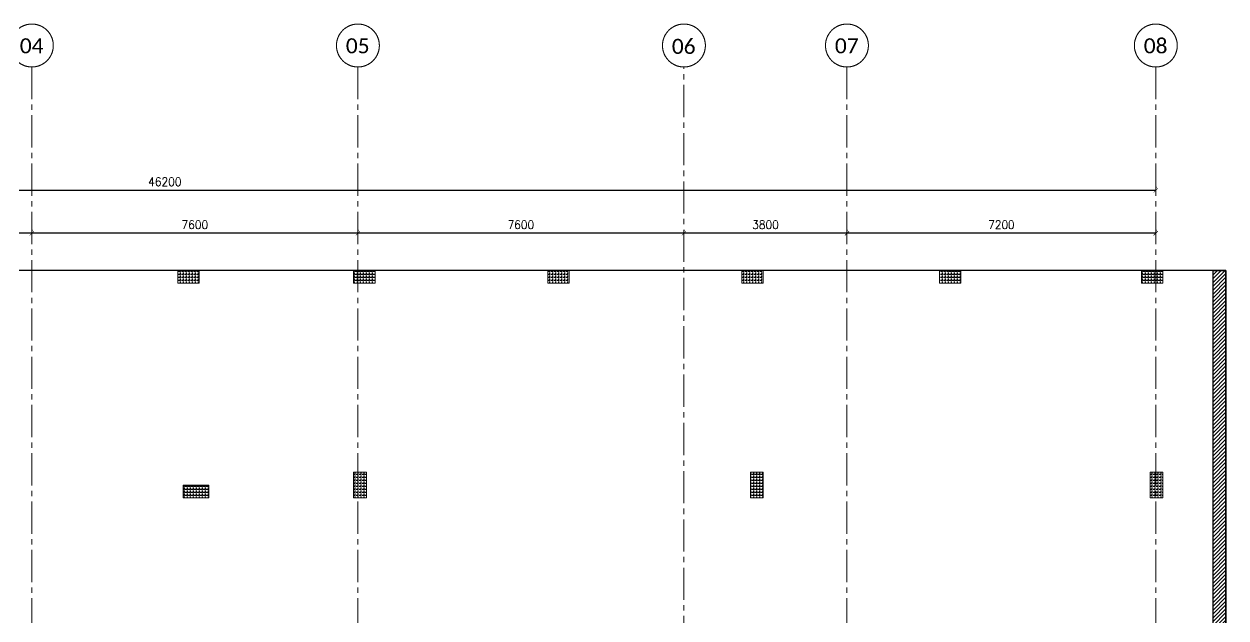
# Model space of a CAD drawing. Header units: millimetres. Extents: x -967280 to 3852, y 2833 to 1955156.
# Drawn here: x -521011 to -492994, y 514940 to 528777 of the extents above; entities that cross this region are included whole.
import ezdxf

# ---------------------------------------------------------------- set-up
doc = ezdxf.new("R2010")
doc.units = ezdxf.units.MM
doc.header["$LTSCALE"] = 1000
doc.header["$PDMODE"] = 35
doc.header["$PDSIZE"] = 25
for name, pattern in [('$0$DASHED2', [0.375, 0.25, -0.125]), ('Columns_Structural070816$0$CENTER2', [1.125, 0.75, -0.125, 0.125, -0.125]), ('HRZN_Line-Ptrn-Sold', [9144001.0, 9144000.0, -1])]:
    doc.linetypes.add(name, pattern=pattern)
for name, color, linetype in [('_N-DIM 3', 7, 'Continuous'), ('R.C. footing', 4, 'Continuous'), ('S - BATH Hach', 1, 'Continuous'), ('S - col hach', 1, 'Continuous'), ('S -Beams', 2, 'Continuous')]:
    doc.layers.add(name, color=color, linetype=linetype)
for name, color, linetype, lineweight in [('A-AX-ATT-100', 7, 'HRZN_Line-Ptrn-Sold', 18), ('S - column', 6, 'Continuous', 60), ('ST-000-AXIS', 9, 'Columns_Structural070816$0$CENTER2', 9), ('ST-RFT-BOT', 2, '$0$DASHED2', 30)]:
    doc.layers.add(name, color=color, linetype=linetype, lineweight=lineweight)
doc.styles.add('Calibri_2', font='calibri.ttf', dxfattribs={"height": 300})
doc.styles.add('TUNELNO', font='romans.shx', dxfattribs={"width": 0.9})
doc.dimstyles.new('Copy(2) of DSEC', dxfattribs={"dimtxt": 200, "dimasz": 100, "dimexe": 50, "dimexo": 80, "dimgap": 100, "dimtad": 1, "dimdec": 0, "dimrnd": 5, "dimzin": 0, "dimdsep": 46, "dimtxsty": 'TUNELNO', "dimblk": 'ARCHTICK', "dimcen": 0.09, "dimclrd": 1, "dimclre": 1, "dimclrt": 3, "dimadec": 0, "dimazin": 0, "dimtfac": 0.78125, "dimtdec": 0, "dimtix": 1, "dimtmove": 2, "dimatfit": 3, "dimldrblk": 'ARCHTICK', "dimfxl": 1, "dimtolj": 1, "dimtzin": 0, "dimarcsym": 0})
pattern_1 = [(90, (-416898.87, -510539.72), (-69.85, 4e-15), [50.8, -19.05]), (180, (-416898.87, -510539.72), (-9e-15, -69.85), [50.8, -19.05])]
pattern_2 = [(90, (613578.686, -423037.37), (-69.85, 4e-15), [50.8, -19.05]), (180, (613578.686, -423037.37), (-9e-15, -69.85), [50.8, -19.05])]
pattern_3 = [(90, (613528.686, -423037.37), (-69.85, 4e-15), [50.8, -19.05]), (180, (613528.686, -423037.37), (-9e-15, -69.85), [50.8, -19.05])]

# ---------------------------------------------------------------- blocks, each defined once
blk = doc.blocks.new('Grid - HRZN_G-Datm-Grid-Head-1554275-FIRST FLOOR FFL_1_')
at = {"layer": 'A-AX-ATT-100'}
blk.add_circle((0, 0), 5, dxfattribs=at)
blk = doc.blocks.new('_ArchTick')
at = {"color": 0, "linetype": 'ByBlock', "const_width": 0.15}
blk.add_lwpolyline([(-0.5, -0.5), (0.5, 0.5)], dxfattribs=at)
blk = doc.blocks.new('*D1489')
at = {"layer": '_N-DIM 3', "color": 1, "linetype": 'Continuous', "lineweight": -2, "ltscale": 30, "transparency": 16777216}
for p, q in [((555899, 747185), (555899, 747155)), ((563099, 747105), (555899, 747105)), ((563099, 747185), (563099, 747155))]:
    blk.add_line(p, q, dxfattribs=at)
at = {"layer": 'Defpoints', "color": 0, "linetype": 'Continuous', "ltscale": 30, "transparency": 16777216}
for p in [(555899, 747105), (555899, 747105), (563099, 747105)]:
    blk.add_point(p, dxfattribs=at)
at = {"layer": '_N-DIM 3', "color": 1, "linetype": 'Continuous', "lineweight": -2, "ltscale": 30, "transparency": 16777216, "xscale": 100, "yscale": 100, "zscale": 100, "rotation": 180}
blk.add_blockref('_ArchTick', (555899, 747105), dxfattribs=at)
at = {"layer": '_N-DIM 3', "color": 1, "linetype": 'Continuous', "lineweight": -2, "ltscale": 30, "transparency": 16777216, "xscale": 100, "yscale": 100, "zscale": 100}
blk.add_blockref('_ArchTick', (563099, 747105), dxfattribs=at)
at = {"layer": '_N-DIM 3', "color": 3, "linetype": 'Continuous', "ltscale": 30, "transparency": 16777216, "insert": (559499, 747305), "char_height": 200, "attachment_point": 5, "style": 'TUNELNO'}
blk.add_mtext('\\A1;7200', dxfattribs=at)
blk = doc.blocks.new('*D1490')
at = {"layer": '_N-DIM 3', "color": 1, "linetype": 'Continuous', "lineweight": -2, "ltscale": 30, "transparency": 16777216}
for p, q in [((552099, 747185), (552099, 747155)), ((555899, 747105), (552099, 747105)), ((555899, 747185), (555899, 747155))]:
    blk.add_line(p, q, dxfattribs=at)
at = {"layer": 'Defpoints', "color": 0, "linetype": 'Continuous', "ltscale": 30, "transparency": 16777216}
for p in [(552099, 747105), (552099, 747105), (555899, 747105)]:
    blk.add_point(p, dxfattribs=at)
at = {"layer": '_N-DIM 3', "color": 1, "linetype": 'Continuous', "lineweight": -2, "ltscale": 30, "transparency": 16777216, "xscale": 100, "yscale": 100, "zscale": 100, "rotation": 180}
blk.add_blockref('_ArchTick', (552099, 747105), dxfattribs=at)
at = {"layer": '_N-DIM 3', "color": 1, "linetype": 'Continuous', "lineweight": -2, "ltscale": 30, "transparency": 16777216, "xscale": 100, "yscale": 100, "zscale": 100}
blk.add_blockref('_ArchTick', (555899, 747105), dxfattribs=at)
at = {"layer": '_N-DIM 3', "color": 3, "linetype": 'Continuous', "ltscale": 30, "transparency": 16777216, "insert": (553999, 747305), "char_height": 200, "attachment_point": 5, "style": 'TUNELNO'}
blk.add_mtext('\\A1;3800', dxfattribs=at)
blk = doc.blocks.new('*D1491')
at = {"layer": '_N-DIM 3', "color": 1, "linetype": 'Continuous', "lineweight": -2, "ltscale": 30, "transparency": 16777216}
for p, q in [((544499, 747185), (544499, 747155)), ((552099, 747105), (544499, 747105)), ((552099, 747185), (552099, 747155))]:
    blk.add_line(p, q, dxfattribs=at)
at = {"layer": 'Defpoints', "color": 0, "linetype": 'Continuous', "ltscale": 30, "transparency": 16777216}
for p in [(544499, 747105), (544499, 747105), (552099, 747105)]:
    blk.add_point(p, dxfattribs=at)
at = {"layer": '_N-DIM 3', "color": 1, "linetype": 'Continuous', "lineweight": -2, "ltscale": 30, "transparency": 16777216, "xscale": 100, "yscale": 100, "zscale": 100, "rotation": 180}
blk.add_blockref('_ArchTick', (544499, 747105), dxfattribs=at)
at = {"layer": '_N-DIM 3', "color": 1, "linetype": 'Continuous', "lineweight": -2, "ltscale": 30, "transparency": 16777216, "xscale": 100, "yscale": 100, "zscale": 100}
blk.add_blockref('_ArchTick', (552099, 747105), dxfattribs=at)
at = {"layer": '_N-DIM 3', "color": 3, "linetype": 'Continuous', "ltscale": 30, "transparency": 16777216, "insert": (548299, 747305), "char_height": 200, "attachment_point": 5, "style": 'TUNELNO'}
blk.add_mtext('\\A1;7600', dxfattribs=at)
blk = doc.blocks.new('*D1492')
at = {"layer": '_N-DIM 3', "color": 1, "linetype": 'Continuous', "lineweight": -2, "ltscale": 30, "transparency": 16777216}
for p, q in [((536899, 747185), (536899, 747155)), ((544499, 747105), (536899, 747105)), ((544499, 747185), (544499, 747155))]:
    blk.add_line(p, q, dxfattribs=at)
at = {"layer": 'Defpoints', "color": 0, "linetype": 'Continuous', "ltscale": 30, "transparency": 16777216}
for p in [(536899, 747105), (536899, 747105), (544499, 747105)]:
    blk.add_point(p, dxfattribs=at)
at = {"layer": '_N-DIM 3', "color": 1, "linetype": 'Continuous', "lineweight": -2, "ltscale": 30, "transparency": 16777216, "xscale": 100, "yscale": 100, "zscale": 100, "rotation": 180}
blk.add_blockref('_ArchTick', (536899, 747105), dxfattribs=at)
at = {"layer": '_N-DIM 3', "color": 1, "linetype": 'Continuous', "lineweight": -2, "ltscale": 30, "transparency": 16777216, "xscale": 100, "yscale": 100, "zscale": 100}
blk.add_blockref('_ArchTick', (544499, 747105), dxfattribs=at)
at = {"layer": '_N-DIM 3', "color": 3, "linetype": 'Continuous', "ltscale": 30, "transparency": 16777216, "insert": (540699, 747305), "char_height": 200, "attachment_point": 5, "style": 'TUNELNO'}
blk.add_mtext('\\A1;7600', dxfattribs=at)
blk = doc.blocks.new('*D1493')
at = {"layer": '_N-DIM 3', "color": 1, "linetype": 'Continuous', "lineweight": -2, "ltscale": 30, "transparency": 16777216}
for p, q in [((533099, 747185), (533099, 747155)), ((536899, 747105), (533099, 747105)), ((536899, 747185), (536899, 747155))]:
    blk.add_line(p, q, dxfattribs=at)
at = {"layer": 'Defpoints', "color": 0, "linetype": 'Continuous', "ltscale": 30, "transparency": 16777216}
for p in [(533099, 747105), (533099, 747105), (536899, 747105)]:
    blk.add_point(p, dxfattribs=at)
at = {"layer": '_N-DIM 3', "color": 1, "linetype": 'Continuous', "lineweight": -2, "ltscale": 30, "transparency": 16777216, "xscale": 100, "yscale": 100, "zscale": 100, "rotation": 180}
blk.add_blockref('_ArchTick', (533099, 747105), dxfattribs=at)
at = {"layer": '_N-DIM 3', "color": 1, "linetype": 'Continuous', "lineweight": -2, "ltscale": 30, "transparency": 16777216, "xscale": 100, "yscale": 100, "zscale": 100}
blk.add_blockref('_ArchTick', (536899, 747105), dxfattribs=at)
at = {"layer": '_N-DIM 3', "color": 3, "linetype": 'Continuous', "ltscale": 30, "transparency": 16777216, "insert": (534999, 747305), "char_height": 200, "attachment_point": 5, "style": 'TUNELNO'}
blk.add_mtext('\\A1;3800', dxfattribs=at)
blk = doc.blocks.new('*D1496')
at = {"layer": '_N-DIM 3', "color": 1, "linetype": 'Continuous', "lineweight": -2, "ltscale": 30, "transparency": 16777216}
for p, q in [((516899, 748185), (516899, 748155)), ((563099, 748105), (516899, 748105)), ((563099, 748185), (563099, 748155))]:
    blk.add_line(p, q, dxfattribs=at)
at = {"layer": 'Defpoints', "color": 0, "linetype": 'Continuous', "ltscale": 30, "transparency": 16777216}
for p in [(516899, 748105), (516899, 748105), (563099, 748105)]:
    blk.add_point(p, dxfattribs=at)
at = {"layer": '_N-DIM 3', "color": 1, "linetype": 'Continuous', "lineweight": -2, "ltscale": 30, "transparency": 16777216, "xscale": 100, "yscale": 100, "zscale": 100, "rotation": 180}
blk.add_blockref('_ArchTick', (516899, 748105), dxfattribs=at)
at = {"layer": '_N-DIM 3', "color": 1, "linetype": 'Continuous', "lineweight": -2, "ltscale": 30, "transparency": 16777216, "xscale": 100, "yscale": 100, "zscale": 100}
blk.add_blockref('_ArchTick', (563099, 748105), dxfattribs=at)
at = {"layer": '_N-DIM 3', "color": 3, "linetype": 'Continuous', "ltscale": 30, "transparency": 16777216, "insert": (539999, 748305), "char_height": 200, "attachment_point": 5, "style": 'TUNELNO'}
blk.add_mtext('\\A1;46200', dxfattribs=at)
blk = doc.blocks.new('A$C46269fcd new')
at = {"layer": 'S - BATH Hach', "ltscale": 30, "transparency": 33554483}
h = blk.add_hatch(dxfattribs=at)
h.set_pattern_fill('ANSI31', color=1, scale=20)
h.set_pattern_definition([(45, (643184.17, -484711.8), (-44.9012806, 44.9012806), [])])
h.paths.add_polyline_path([(47835, 35800), (47835, -9200), (-6100, -9200), (-6100, 35800), (-5800, 35800), (-5800, -8900), (47535, -8900), (47535, 35800)])
at = {"layer": 'S - col hach', "true_color": 0xcd6928}
h = blk.add_hatch(dxfattribs=at)
h.set_pattern_fill('ANGLE', color=32, scale=10, angle=90)
h.set_pattern_definition(pattern_1)
h.paths.add_polyline_path([(27800, 31100), (27500, 31100), (27500, 30500), (27800, 30500)])
h = blk.add_hatch(dxfattribs=at)
h.set_pattern_fill('ANGLE', color=32, scale=10, angle=90)
h.set_pattern_definition(pattern_1)
h.paths.add_polyline_path([(37050, 31100), (36750, 31100), (36750, 30500), (37050, 30500)])
h = blk.add_hatch(dxfattribs=at)
h.set_pattern_fill('ANGLE', color=32, scale=10, angle=90)
h.set_pattern_definition(pattern_1)
h.paths.add_polyline_path([(46365, 31100), (46065, 31100), (46065, 30500), (46365, 30500)])
h = blk.add_hatch(dxfattribs=at)
h.set_pattern_fill('ANGLE', color=32, scale=10, angle=90)
h.set_pattern_definition(pattern_1)
h.paths.add_polyline_path([(23525, 30800), (23525, 30500), (24125, 30500), (24125, 30800)])
at = {"layer": 'R.C. footing'}
blk.add_line((47535, 35800), (47535, 35800), dxfattribs=at)
at = {"layer": 'R.C. footing', "color": 4, "ltscale": 30}
blk.add_lwpolyline([(47835, 35800), (47835, -9200), (-6100, -9200), (-6100, 35800), (-5800, 35800), (-5800, -8900), (47535, -8900), (47535, 35800)], close=True, dxfattribs=at)
at = {"layer": 'S - column', "lineweight": 15}
for points in [[(27800, 31100), (27500, 31100), (27500, 30500), (27800, 30500)], [(37050, 31100), (36750, 31100), (36750, 30500), (37050, 30500)], [(46365, 31100), (46065, 31100), (46065, 30500), (46365, 30500)], [(23525, 30800), (23525, 30500), (24125, 30500), (24125, 30800)]]:
    blk.add_lwpolyline(points, close=True, dxfattribs=at)
blk = doc.blocks.new('str col s')
at = {"layer": 'S - col hach', "true_color": 0xcd6928}
h = blk.add_hatch(dxfattribs=at)
h.set_pattern_fill('ANGLE', color=32, scale=10, angle=90)
h.set_pattern_definition(pattern_2)
h.paths.add_polyline_path([(-3850, 0), (-3850, -300), (-3350, -300), (-3350, 0)])
h = blk.add_hatch(dxfattribs=at)
h.set_pattern_fill('ANGLE', color=32, scale=10, angle=90)
h.set_pattern_definition(pattern_3)
h.paths.add_polyline_path([(5275, -300), (5275, 0), (4775, 0), (4775, -300)])
h = blk.add_hatch(dxfattribs=at)
h.set_pattern_fill('ANGLE', color=32, scale=10, angle=90)
h.set_pattern_definition(pattern_2)
h.paths.add_polyline_path([(9300, 0), (9300, -300), (9800, -300), (9800, 0)])
h = blk.add_hatch(dxfattribs=at)
h.set_pattern_fill('ANGLE', color=32, scale=10, angle=90)
h.set_pattern_definition(pattern_3)
h.paths.add_polyline_path([(13908, 0), (13908, -300), (14408, -300), (14408, 0)])
h = blk.add_hatch(dxfattribs=at)
h.set_pattern_fill('ANGLE', color=32, scale=10, angle=90)
h.set_pattern_definition(pattern_2)
h.paths.add_polyline_path([(19115, -300), (19115, 0), (18615, 0), (18615, -300)])
h = blk.add_hatch(dxfattribs=at)
h.set_pattern_fill('ANGLE', color=32, scale=10, angle=90)
h.set_pattern_definition(pattern_2)
h.paths.add_polyline_path([(750, 0), (250, 0), (250, -300), (750, -300)])
at = {"layer": 'S - column', "lineweight": 15}
for points in [[(-3350, 0), (-3850, 0), (-3850, -300), (-3350, -300)], [(5275, 0), (4775, 0), (4775, -300), (5275, -300)], [(9800, 0), (9300, 0), (9300, -300), (9800, -300)], [(14408, 0), (13908, 0), (13908, -300), (14408, -300)], [(19115, 0), (18615, 0), (18615, -300), (19115, -300)], [(750, 0), (250, 0), (250, -300), (750, -300)]]:
    blk.add_lwpolyline(points, close=True, dxfattribs=at)
blk = doc.blocks.new('AXES-00')
at = {"layer": 'ST-000-AXIS'}
for p, q in [((536898.9, 750979.6), (536898.9, 695813.8)), ((544498.9, 750979.6), (544498.9, 695813.8)), ((552098.9, 695813.8), (552098.9, 750979.6)), ((555898.9, 750979.6), (555898.9, 695813.8)), ((563098.9, 750979.6), (563098.9, 695813.8))]:
    blk.add_line(p, q, dxfattribs=at)
at = {"layer": 'A-AX-ATT-100', "xscale": 99.99999999999993, "yscale": 99.99999999999993, "zscale": 99.99999999999993, "rotation": 180}
for p in [(536898.9, 751479.6), (544498.9, 751479.6), (555898.9, 751479.6), (563098.9, 751479.6)]:
    blk.add_blockref('Grid - HRZN_G-Datm-Grid-Head-1554275-FIRST FLOOR FFL_1_', p, dxfattribs=at)
at = {"layer": 'A-AX-ATT-100', "xscale": 99.99999999999993, "yscale": 99.99999999999993, "zscale": 99.99999999999993}
blk.add_blockref('Grid - HRZN_G-Datm-Grid-Head-1554275-FIRST FLOOR FFL_1_', (552098.9, 751479.6), dxfattribs=at)
at = {"layer": 'A-AX-ATT-100', "linetype": 'Continuous', "lineweight": 13, "char_height": 350, "width": 673.417, "attachment_point": 1, "style": 'Calibri_2'}
for s, insert in [('04', (536618, 751647.5)), ('05', (544218, 751647.5)), ('06', (551817.7, 751634.5)), ('07', (555618, 751647.5)), ('08', (562818, 751647.5))]:
    blk.add_mtext(s, dxfattribs=dict(at, insert=insert))
at = {"layer": '_N-DIM 3', "color": 3, "linetype": 'Continuous', "ltscale": 30}
for base, p1, p2, picture, middle in [((516898.9, 748104.7), (563098.9, 748104.7), (516898.9, 748104.7), '*D1496', (539998.9, 748304.7)), ((533098.9, 747104.7), (536898.9, 747104.7), (533098.9, 747104.7), '*D1493', (534998.9, 747304.7)), ((536898.9, 747104.7), (544498.9, 747104.7), (536898.9, 747104.7), '*D1492', (540698.9, 747304.7)), ((544498.9, 747104.7), (552098.9, 747104.7), (544498.9, 747104.7), '*D1491', (548298.9, 747304.7)), ((552098.9, 747104.7), (555898.9, 747104.7), (552098.9, 747104.7), '*D1490', (553998.9, 747304.7)), ((555898.9, 747104.7), (563098.9, 747104.7), (555898.9, 747104.7), '*D1489', (559498.9, 747304.7))]:
    dim = blk.add_linear_dim(base=base, p1=p1, p2=p2, dimstyle='Copy(2) of DSEC', dxfattribs=at)
    dim.commit()
    dim.dimension.update_dxf_attribs({"geometry": picture, "text_midpoint": middle})

msp = doc.modelspace()

# ---------------------------------------------------------------- linework, layer by layer
at = {"layer": 'R.C. footing'}
msp.add_lwpolyline([(-492993.7, 523037.4), (-546928.7, 523037.4), (-546928.7, 478037.4), (-492993.7, 478037.4)], close=True, dxfattribs=at)

# ---------------------------------------------------------------- block references
at = {"layer": 'S - column', "color": 7, "true_color": 0xffffff}
msp.add_blockref('A$C46269fcd new', (-540828.7, 487237.4), dxfattribs=at)
at = {"layer": 'S -Beams'}
msp.add_blockref('AXES-00', (-1057727.6, -223202.4), dxfattribs=at)
at = {"layer": 'ST-RFT-BOT', "color": 1, "linetype": 'Continuous'}
msp.add_blockref('str col s', (-513578.7, 523037.4), dxfattribs=at)

doc.saveas('drawing.dxf')
